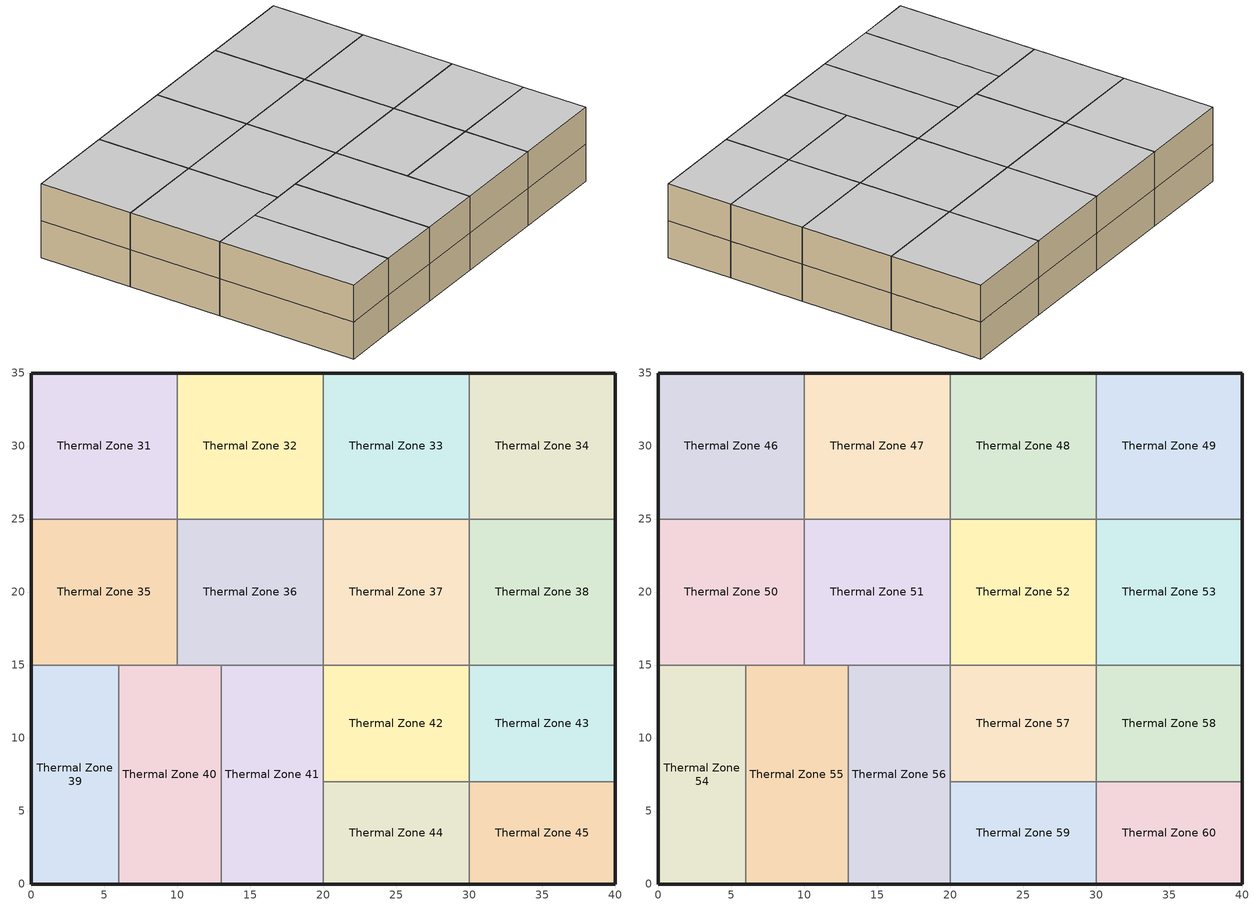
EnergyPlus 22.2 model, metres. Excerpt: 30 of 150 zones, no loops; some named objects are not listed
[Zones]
Thermal Zone 31
 floor to Thermal Zone 16 (Interior Floor): 10,35 10,25 0,25 0,35 z8
 wall outside (ASHRAE 189.1-2009 ExtWall Mass ClimateZone 4): 10,35 0,35 0,25 z8:12
 wall to Thermal Zone 32 (Interior Wall): 10,25 10,35 z8:12
 wall to Thermal Zone 35 (Interior Wall): 0,25 10,25 z8:12
Thermal Zone 32
 floor to Thermal Zone 17 (Interior Floor): 20,35 20,25 10,25 10,35 z8
 wall outside (ASHRAE 189.1-2009 ExtWall Mass ClimateZone 4): 20,35 10,35 z8:12
 wall to Thermal Zone 33 (Interior Wall): 20,25 20,35 z8:12
 wall to Thermal Zone 36 (Interior Wall): 10,25 20,25 z8:12
Thermal Zone 33
 floor to Thermal Zone 18 (Interior Floor): 30,35 30,25 20,25 20,35 z8
 wall outside (ASHRAE 189.1-2009 ExtWall Mass ClimateZone 4): 30,35 20,35 z8:12
 wall to Thermal Zone 34 (Interior Wall): 30,25 30,35 z8:12
 wall to Thermal Zone 37 (Interior Wall): 20,25 30,25 z8:12
Thermal Zone 34
 floor to Thermal Zone 19 (Interior Floor): 40,35 40,25 30,25 30,35 z8
 wall outside (ASHRAE 189.1-2009 ExtWall Mass ClimateZone 4): 40,25 40,35 30,35 z8:12
 wall to Thermal Zone 38 (Interior Wall): 30,25 40,25 z8:12
Thermal Zone 35
 floor to Thermal Zone 20 (Interior Floor): 10,25 10,15 6,15 0,15 0,25 z8
 wall outside (ASHRAE 189.1-2009 ExtWall Mass ClimateZone 4): 0,25 0,15 z8:12
 wall to Thermal Zone 36 (Interior Wall): 10,15 10,25 z8:12
 wall to Thermal Zone 40 (Interior Wall): 6,15 10,15 z8:12
 wall to Thermal Zone 39 (Interior Wall): 0,15 6,15 z8:12
Thermal Zone 36
 floor to Thermal Zone 21 (Interior Floor): 20,25 20,15 13,15 10,15 10,25 z8
 wall to Thermal Zone 37 (Interior Wall): 20,15 20,25 z8:12
 wall to Thermal Zone 41 (Interior Wall): 13,15 20,15 z8:12
 wall to Thermal Zone 40 (Interior Wall): 10,15 13,15 z8:12
Thermal Zone 37
 floor to Thermal Zone 22 (Interior Floor): 30,25 30,15 20,15 20,25 z8
 wall to Thermal Zone 38 (Interior Wall): 30,15 30,25 z8:12
 wall to Thermal Zone 42 (Interior Wall): 20,15 30,15 z8:12
Thermal Zone 38
 floor to Thermal Zone 23 (Interior Floor): 40,25 40,15 30,15 30,25 z8
 wall outside (ASHRAE 189.1-2009 ExtWall Mass ClimateZone 4): 40,15 40,25 z8:12
 wall to Thermal Zone 43 (Interior Wall): 30,15 40,15 z8:12
Thermal Zone 39
 floor to Thermal Zone 24 (Interior Floor): 6,15 6,0 0,0 0,15 z8
 wall outside (ASHRAE 189.1-2009 ExtWall Mass ClimateZone 4): 0,15 0,0 6,0 z8:12
 wall to Thermal Zone 40 (Interior Wall): 6,0 6,15 z8:12
Thermal Zone 40
 floor to Thermal Zone 25 (Interior Floor): 13,15 13,0 6,0 6,15 10,15 z8
 wall outside (ASHRAE 189.1-2009 ExtWall Mass ClimateZone 4): 6,0 13,0 z8:12
 wall to Thermal Zone 41 (Interior Wall): 13,0 13,15 z8:12
Thermal Zone 41
 floor to Thermal Zone 26 (Interior Floor): 20,15 20,7 20,0 13,0 13,15 z8
 wall outside (ASHRAE 189.1-2009 ExtWall Mass ClimateZone 4): 13,0 20,0 z8:12
 wall to Thermal Zone 42 (Interior Wall): 20,7 20,15 z8:12
 wall to Thermal Zone 44 (Interior Wall): 20,0 20,7 z8:12
Thermal Zone 42
 floor to Thermal Zone 27 (Interior Floor): 30,15 30,7 20,7 20,15 z8
 wall to Thermal Zone 43 (Interior Wall): 30,7 30,15 z8:12
 wall to Thermal Zone 44 (Interior Wall): 20,7 30,7 z8:12
Thermal Zone 43
 floor to Thermal Zone 28 (Interior Floor): 40,15 40,7 30,7 30,15 z8
 wall outside (ASHRAE 189.1-2009 ExtWall Mass ClimateZone 4): 40,7 40,15 z8:12
 wall to Thermal Zone 45 (Interior Wall): 30,7 40,7 z8:12
Thermal Zone 44
 floor to Thermal Zone 29 (Interior Floor): 30,7 30,0 20,0 20,7 z8
 wall outside (ASHRAE 189.1-2009 ExtWall Mass ClimateZone 4): 20,0 30,0 z8:12
 wall to Thermal Zone 45 (Interior Wall): 30,0 30,7 z8:12
Thermal Zone 45
 floor to Thermal Zone 30 (Interior Floor): 40,7 40,0 30,0 30,7 z8
 wall outside (ASHRAE 189.1-2009 ExtWall Mass ClimateZone 4): 30,0 40,0 40,7 z8:12
Thermal Zone 46
 floor to Thermal Zone 31 (Interior Floor): 10,35 10,25 0,25 0,35 z12
 wall outside (ASHRAE 189.1-2009 ExtWall Mass ClimateZone 4): 10,35 0,35 0,25 z12:16
 wall to Thermal Zone 47 (Interior Wall): 10,25 10,35 z12:16
 wall to Thermal Zone 50 (Interior Wall): 0,25 10,25 z12:16
 ceiling to Thermal Zone 61 (Interior Ceiling): 0,35 0,25 10,25 10,35 z16
Thermal Zone 47
 floor to Thermal Zone 32 (Interior Floor): 20,35 20,25 10,25 10,35 z12
 wall outside (ASHRAE 189.1-2009 ExtWall Mass ClimateZone 4): 20,35 10,35 z12:16
 wall to Thermal Zone 48 (Interior Wall): 20,25 20,35 z12:16
 wall to Thermal Zone 51 (Interior Wall): 10,25 20,25 z12:16
 ceiling to Thermal Zone 62 (Interior Ceiling): 10,35 10,25 20,25 20,35 z16
Thermal Zone 48
 floor to Thermal Zone 33 (Interior Floor): 30,35 30,25 20,25 20,35 z12
 wall outside (ASHRAE 189.1-2009 ExtWall Mass ClimateZone 4): 30,35 20,35 z12:16
 wall to Thermal Zone 49 (Interior Wall): 30,25 30,35 z12:16
 wall to Thermal Zone 52 (Interior Wall): 20,25 30,25 z12:16
 ceiling to Thermal Zone 63 (Interior Ceiling): 20,35 20,25 30,25 30,35 z16
Thermal Zone 49
 floor to Thermal Zone 34 (Interior Floor): 40,35 40,25 30,25 30,35 z12
 wall outside (ASHRAE 189.1-2009 ExtWall Mass ClimateZone 4): 40,25 40,35 30,35 z12:16
 wall to Thermal Zone 53 (Interior Wall): 30,25 40,25 z12:16
 ceiling to Thermal Zone 64 (Interior Ceiling): 30,35 30,25 40,25 40,35 z16
Thermal Zone 50
 floor to Thermal Zone 35 (Interior Floor): 10,25 10,15 6,15 0,15 0,25 z12
 wall outside (ASHRAE 189.1-2009 ExtWall Mass ClimateZone 4): 0,25 0,15 z12:16
 wall to Thermal Zone 51 (Interior Wall): 10,15 10,25 z12:16
 wall to Thermal Zone 55 (Interior Wall): 6,15 10,15 z12:16
 wall to Thermal Zone 54 (Interior Wall): 0,15 6,15 z12:16
 ceiling to Thermal Zone 65 (Interior Ceiling): 0,25 0,15 6,15 10,15 10,25 z16
Thermal Zone 51
 floor to Thermal Zone 36 (Interior Floor): 20,25 20,15 13,15 10,15 10,25 z12
 wall to Thermal Zone 52 (Interior Wall): 20,15 20,25 z12:16
 wall to Thermal Zone 56 (Interior Wall): 13,15 20,15 z12:16
 wall to Thermal Zone 55 (Interior Wall): 10,15 13,15 z12:16
 ceiling to Thermal Zone 66 (Interior Ceiling): 10,25 10,15 13,15 20,15 20,25 z16
Thermal Zone 52
 floor to Thermal Zone 37 (Interior Floor): 30,25 30,15 20,15 20,25 z12
 wall to Thermal Zone 53 (Interior Wall): 30,15 30,25 z12:16
 wall to Thermal Zone 57 (Interior Wall): 20,15 30,15 z12:16
 ceiling to Thermal Zone 67 (Interior Ceiling): 20,25 20,15 30,15 30,25 z16
Thermal Zone 53
 floor to Thermal Zone 38 (Interior Floor): 40,25 40,15 30,15 30,25 z12
 wall outside (ASHRAE 189.1-2009 ExtWall Mass ClimateZone 4): 40,15 40,25 z12:16
 wall to Thermal Zone 58 (Interior Wall): 30,15 40,15 z12:16
 ceiling to Thermal Zone 68 (Interior Ceiling): 30,25 30,15 40,15 40,25 z16
Thermal Zone 54
 floor to Thermal Zone 39 (Interior Floor): 6,15 6,0 0,0 0,15 z12
 wall outside (ASHRAE 189.1-2009 ExtWall Mass ClimateZone 4): 0,15 0,0 6,0 z12:16
 wall to Thermal Zone 55 (Interior Wall): 6,0 6,15 z12:16
 ceiling to Thermal Zone 69 (Interior Ceiling): 0,15 0,0 6,0 6,15 z16
Thermal Zone 55
 floor to Thermal Zone 40 (Interior Floor): 13,15 13,0 6,0 6,15 10,15 z12
 wall outside (ASHRAE 189.1-2009 ExtWall Mass ClimateZone 4): 6,0 13,0 z12:16
 wall to Thermal Zone 56 (Interior Wall): 13,0 13,15 z12:16
 ceiling to Thermal Zone 70 (Interior Ceiling): 10,15 6,15 6,0 13,0 13,15 z16
Thermal Zone 56
 floor to Thermal Zone 41 (Interior Floor): 20,15 20,7 20,0 13,0 13,15 z12
 wall outside (ASHRAE 189.1-2009 ExtWall Mass ClimateZone 4): 13,0 20,0 z12:16
 wall to Thermal Zone 57 (Interior Wall): 20,7 20,15 z12:16
 wall to Thermal Zone 59 (Interior Wall): 20,0 20,7 z12:16
 ceiling to Thermal Zone 71 (Interior Ceiling): 13,15 13,0 20,0 20,7 20,15 z16
Thermal Zone 57
 floor to Thermal Zone 42 (Interior Floor): 30,15 30,7 20,7 20,15 z12
 wall to Thermal Zone 58 (Interior Wall): 30,7 30,15 z12:16
 wall to Thermal Zone 59 (Interior Wall): 20,7 30,7 z12:16
 ceiling to Thermal Zone 72 (Interior Ceiling): 20,15 20,7 30,7 30,15 z16
Thermal Zone 58
 floor to Thermal Zone 43 (Interior Floor): 40,15 40,7 30,7 30,15 z12
 wall outside (ASHRAE 189.1-2009 ExtWall Mass ClimateZone 4): 40,7 40,15 z12:16
 wall to Thermal Zone 60 (Interior Wall): 30,7 40,7 z12:16
 ceiling to Thermal Zone 73 (Interior Ceiling): 30,15 30,7 40,7 40,15 z16
Thermal Zone 59
 floor to Thermal Zone 44 (Interior Floor): 30,7 30,0 20,0 20,7 z12
 wall outside (ASHRAE 189.1-2009 ExtWall Mass ClimateZone 4): 20,0 30,0 z12:16
 wall to Thermal Zone 60 (Interior Wall): 30,0 30,7 z12:16
 ceiling to Thermal Zone 74 (Interior Ceiling): 20,7 20,0 30,0 30,7 z16
Thermal Zone 60
 floor to Thermal Zone 45 (Interior Floor): 40,7 40,0 30,0 30,7 z12
 wall outside (ASHRAE 189.1-2009 ExtWall Mass ClimateZone 4): 30,0 40,0 40,7 z12:16
 ceiling to Thermal Zone 75 (Interior Ceiling): 30,7 30,0 40,0 40,7 z16
[Building]
Building 1: North Axis {deg}=-0
[Site:Location]
Paris-Orly.AP: Latitude {deg}=39.7653; Longitude {deg}=39.7653; Time Zone {hr}=1; Elevation {m}=90
[SizingPeriod:DesignDay] Month=7; Day of Month=21; Day Type=SummerDesignDay; Daily Dry-Bulb Temperature Range {deltaC}=10.2; Dry-Bulb Temperature Range Modifier Type=DefaultMultipliers; Barometric Pressure {Pa}=100248; Wind Speed {m/s}=3.6; Wind Direction {deg}=110; Rain Indicator=No; Snow Indicator=No; Daylight Saving Time Indicator=No; Solar Model Indicator=ASHRAETau; ASHRAE Clear Sky Optical Depth for Beam Irradiance (taub)=0.419; ASHRAE Clear Sky Optical Depth for Diffuse Irradiance (taud)=2.249; Begin Environment Reset Mode=FullResetAtBeginEnvironment
Name | Maximum Dry-Bulb Temperature {C} | Humidity Condition Type | Wetbulb or DewPoint at Maximum Dry-Bulb {C} | Enthalpy at Maximum Dry-Bulb {J/kg}
Paris-Orly.AP Ann Clg .4% Condns DB=>MWB | 31.4 | Wetbulb | 20.2
Paris-Orly.AP Ann Clg .4% Condns DP=>MDB | 23.8 | Dewpoint | 19
Paris-Orly.AP Ann Clg .4% Condns Enth=>MDB | 29 | Enthalpy |  | 62300
Paris-Orly.AP Ann Clg .4% Condns WB=>MDB | 29 | Wetbulb | 21.4
[Material] Thermal Absorptance=0.9
Name | Roughness | Thickness {m} | Conductivity {W/m-K} | Density {kg/m3} | Specific Heat {J/kg-K} | Solar Absorptance | Visible Absorptance
1/2IN Gypsum | Smooth | 0.0127 | 0.16 | 784.9 | 830 | 0.4 | 0.4
1IN Stucco | Smooth | 0.0253 | 0.6918 | 1858 | 837 | 0.92 | 0.92
8IN Concrete HW | MediumRough | 0.2033 | 1.7296 | 2243 | 837 | 0.65 | 0.65
F16 Acoustic tile | MediumSmooth | 0.0191 | 0.06 | 368 | 590 | 0.3 | 0.3
G01a 19mm gypsum board | MediumSmooth | 0.019 | 0.16 | 800 | 1090 | 0.4 | 0.4
M11 100mm lightweight concrete | MediumRough | 0.1016 | 0.53 | 1280 | 840 | 0.5 | 0.5
Wall Insulation [37] | MediumRough | 0.0681 | 0.0432 | 91 | 837 | 0.5 | 0.5
[Material:AirGap]
Name | Thermal Resistance {m2-K/W}
F04 Wall air space resistance | 0.15
F05 Ceiling air space resistance | 0.18
[Construction]
ASHRAE 189.1-2009 ExtWall Mass ClimateZone 4: 1IN Stucco, 8IN Concrete HW, Wall Insulation [37], 1/2IN Gypsum
Interior Ceiling: M11 100mm lightweight concrete, F05 Ceiling air space resistance, F16 Acoustic tile
Interior Floor: F16 Acoustic tile, F05 Ceiling air space resistance, M11 100mm lightweight concrete
Interior Wall: G01a 19mm gypsum board, F04 Wall air space resistance, G01a 19mm gypsum board
[Zone] Multiplier=1; Part of Total Floor Area=Yes
Thermal Zone 31; Thermal Zone 32; Thermal Zone 33; Thermal Zone 34; Thermal Zone 35; Thermal Zone 36; Thermal Zone 37; Thermal Zone 38; Thermal Zone 39; Thermal Zone 40; Thermal Zone 41; Thermal Zone 42; Thermal Zone 43; Thermal Zone 44; Thermal Zone 45; Thermal Zone 46; Thermal Zone 47; Thermal Zone 48; Thermal Zone 49; Thermal Zone 50; Thermal Zone 51; Thermal Zone 52; Thermal Zone 53; Thermal Zone 54; Thermal Zone 55; Thermal Zone 56; Thermal Zone 57; Thermal Zone 58; Thermal Zone 59; Thermal Zone 60
[Space] Space Type=189.1-2009 - Office - ClosedOffice - CZ4-8
Name | Zone
Space 3 - 1 | Thermal Zone 31
Space 3 - 2 | Thermal Zone 32
Space 3 - 3 | Thermal Zone 33
Space 3 - 4 | Thermal Zone 34
Space 3 - 5 | Thermal Zone 35
Space 3 - 6 | Thermal Zone 36
Space 3 - 7 | Thermal Zone 37
Space 3 - 8 | Thermal Zone 38
Space 3 - 9 | Thermal Zone 39
Space 3 - 10 | Thermal Zone 40
Space 3 - 11 | Thermal Zone 41
Space 3 - 12 | Thermal Zone 42
Space 3 - 13 | Thermal Zone 43
Space 3 - 14 | Thermal Zone 44
Space 3 - 15 | Thermal Zone 45
Space 4 - 1 | Thermal Zone 46
Space 4 - 2 | Thermal Zone 47
Space 4 - 3 | Thermal Zone 48
Space 4 - 4 | Thermal Zone 49
Space 4 - 5 | Thermal Zone 50
Space 4 - 6 | Thermal Zone 51
Space 4 - 7 | Thermal Zone 52
Space 4 - 8 | Thermal Zone 53
Space 4 - 9 | Thermal Zone 54
Space 4 - 10 | Thermal Zone 55
Space 4 - 11 | Thermal Zone 56
Space 4 - 12 | Thermal Zone 57
Space 4 - 13 | Thermal Zone 58
Space 4 - 14 | Thermal Zone 59
Space 4 - 15 | Thermal Zone 60
[SpaceList]
189.1-2009 - Office - ClosedOffice - CZ4-8: Space 4 - 10, Space 2 - 14, Space 1 - 13, Space 1 - 2, Space 2 - 5, Space 1 - 15, Space 3 - 10, Space 1 - 1, Space 5 - 4, Space 1 - 11, Space 1 - 10, Space 6 - 11, Space 1 - 12, Space 2 - 1, Space 1 - 14, Space 10 - 9, Space 1 - 3, Space 6 - 1, Space 1 - 4, Space 1 - 5, Space 2 - 7, Space 1 - 6, Space 3 - 6, Space 1 - 9, Space 1 - 7, Space 1 - 8, Space 4 - 1, Space 2 - 9, Space 4 - 2, Space 4 - 14, Space 2 - 10, Space 3 - 15, Space 2 - 15, Space 2 - 11, Space 2 - 12, Space 2 - 13, Space 4 - 11, Space 3 - 4, Space 3 - 1, Space 2 - 8, Space 2 - 2, Space 3 - 12, Space 2 - 3, Space 2 - 4, Space 3 - 8, Space 2 - 6, Space 10 - 13, Space 3 - 2, Space 7 - 2, Space 3 - 11, Space 3 - 5, Space 8 - 8, Space 6 - 10, Space 7 - 4, Space 5 - 1, Space 9 - 14, Space 4 - 15, Space 4 - 9, Space 4 - 4, Space 7 - 9, Space 5 - 12, Space 3 - 9, Space 4 - 12, Space 3 - 14, Space 3 - 7, Space 4 - 8, Space 4 - 5, Space 6 - 15, Space 6 - 12, Space 4 - 3, Space 4 - 13, Space 3 - 13, Space 3 - 3, Space 4 - 6, Space 5 - 10, Space 6 - 14, Space 4 - 7, Space 5 - 11, Space 5 - 13, Space 5 - 14, Space 7 - 11, Space 5 - 15, Space 5 - 2, Space 5 - 7, Space 5 - 3, Space 5 - 5, Space 5 - 6, Space 5 - 8, Space 5 - 9, Space 7 - 8, Space 6 - 13, Space 6 - 2, Space 8 - 15, Space 6 - 3, Space 9 - 8, Space 6 - 4, Space 6 - 5, Space 6 - 6, Space 6 - 7, Space 6 - 8, Space 6 - 9, Space 7 - 1, Space 7 - 10, Space 7 - 12, Space 7 - 13, Space 7 - 14, Space 7 - 15, Space 7 - 3, Space 7 - 5, Space 7 - 6, Space 7 - 7, Space 9 - 4, Space 10 - 10, Space 8 - 4, Space 10 - 15, Space 10 - 2, Space 10 - 5, Space 10 - 3, Space 10 - 1, Space 10 - 11, Space 10 - 12, Space 10 - 14, Space 10 - 4, Space 10 - 6, Space 10 - 7, Space 10 - 8, Space 8 - 5, Space 8 - 3, Space 9 - 7, Space 8 - 1, Space 8 - 10, Space 8 - 11, Space 8 - 12, Space 8 - 2, Space 8 - 13, Space 9 - 2, Space 8 - 14, Space 8 - 6, Space 8 - 7, Space 8 - 9, Space 9 - 1, Space 9 - 10, Space 9 - 11, Space 9 - 12, Space 9 - 13, Space 9 - 15, Space 9 - 3, Space 9 - 5, Space 9 - 6, Space 9 - 9
[Lights]
189.1-2009 - Office - ClosedOffice - CZ4-8 Lights: Zone or ZoneList or Space or SpaceList=189.1-2009 - Office - ClosedOffice - CZ4-8; Schedule=Office Bldg Light; Design Level Calculation Method=Watts/Area; Watts per Zone Floor Area {W/m2}=10.6563
[People]
189.1-2009 - Office - ClosedOffice - CZ4-8 People: Zone or ZoneList or Space or SpaceList=189.1-2009 - Office - ClosedOffice - CZ4-8; Number of People Schedule=Office Work Occ; Number of People Calculation Method=People/Area; People per Floor Area {person/m2}=0.0511286; Fraction Radiant=0.3; Activity Level Schedule=Office Activity
[ElectricEquipment]
189.1-2009 - Office - ClosedOffice - CZ4-8 Electric Equipment: Zone or ZoneList or Space or SpaceList=189.1-2009 - Office - ClosedOffice - CZ4-8; Schedule=Office Bldg Equip; Design Level Calculation Method=Watts/Area; Watts per Zone Floor Area {W/m2}=6.8889
[ZoneInfiltration:DesignFlowRate]
189.1-2009 - Office - ClosedOffice - CZ4-8 Infiltration: Zone or ZoneList or Space or SpaceList=189.1-2009 - Office - ClosedOffice - CZ4-8; Schedule=Office Infil Quarter On; Design Flow Rate Calculation Method=Flow/ExteriorArea; Flow Rate per Exterior Surface Area {m3/s-m2}=0.000226568
[Schedule:Day:Interval]
Office Bldg Light Rule 1 Day Schedule: No, 24:00, 0.05
Office Bldg Light Default Schedule: No, 05:00, 0.05, 07:00, 0.1, 08:00, 0.3, 17:00, 0.9, 18:00, 0.7, 20:00, 0.5, 22:00, 0.3, 23:00, 0.1, 24:00, 0.05
Office Bldg Light Rule 2 Day Schedule: No, 06:00, 0.05, 08:00, 0.1, 14:00, 0.5, 17:00, 0.15, 24:00, 0.05
Office Bldg Light Summer Design Day; Office Bldg Equip Summer Design Day; Office Infil Quarter On Rule 1 Day Schedule: No, 24:00, 1
Office Bldg Light Winter Design Day; Office Bldg Occ Rule 1 Day Schedule; Office Bldg Occ Winter Design Day; Office Bldg Equip Winter Design Day: No, 24:00, 0
Office Bldg Occ Default Schedule: No, 06:00, 0, 07:00, 0.1, 08:00, 0.2, 12:00, 0.85, 13:00, 0.5, 17:00, 0.85, 18:00, 0.7, 20:00, 0.4, 22:00, 0.1, 24:00, 0.05
Office Bldg Occ Rule 2 Day Schedule: No, 06:00, 0, 08:00, 0.1, 14:00, 0.4, 17:00, 0.1, 24:00, 0
Office Bldg Occ Summer Design Day: No, 06:00, 0, 22:00, 1, 24:00, 0.05
Office Activity Default Schedule; Office Activity Summer Design Day; Office Activity Winter Design Day: No, 24:00, 132
Office Bldg Equip Rule 1 Day Schedule: No, 24:00, 0.3
Office Bldg Equip Default Schedule: No, 08:00, 0.4, 12:00, 0.9, 13:00, 0.8, 17:00, 0.9, 18:00, 0.8, 20:00, 0.6, 22:00, 0.5, 24:00, 0.4
Office Bldg Equip Rule 2 Day Schedule: No, 06:00, 0.3, 08:00, 0.4, 14:00, 0.5, 17:00, 0.35, 24:00, 0.3
Office Infil Quarter On Default Schedule; Office Infil Quarter On Summer Design Day: No, 06:00, 1, 22:00, 0.25, 24:00, 1
Office Infil Quarter On Rule 2 Day Schedule; Office Infil Quarter On Winter Design Day: No, 06:00, 1, 18:00, 0.25, 24:00, 1
[Schedule:Week:Daily]
Office Bldg Light Week Rule - Jan1-Dec31: Office Bldg Light Rule 1 Day Schedule, Office Bldg Light Default Schedule, Office Bldg Light Default Schedule, Office Bldg Light Default Schedule, Office Bldg Light Default Schedule, Office Bldg Light Default Schedule, Office Bldg Light Rule 2 Day Schedule, Office Bldg Light Default Schedule, Office Bldg Light Summer Design Day, Office Bldg Light Winter Design Day, Office Bldg Light Default Schedule, Office Bldg Light Default Schedule
Office Work Occ Week Rule - Jan1-Dec31: Office Bldg Occ Rule 1 Day Schedule, Office Bldg Occ Default Schedule, Office Bldg Occ Default Schedule, Office Bldg Occ Default Schedule, Office Bldg Occ Default Schedule, Office Bldg Occ Default Schedule, Office Bldg Occ Rule 2 Day Schedule, Office Bldg Occ Default Schedule, Office Bldg Occ Summer Design Day, Office Bldg Occ Winter Design Day, Office Bldg Occ Default Schedule, Office Bldg Occ Default Schedule
Office Activity Week Rule - Jan1-Dec31: Office Activity Default Schedule, Office Activity Default Schedule, Office Activity Default Schedule, Office Activity Default Schedule, Office Activity Default Schedule, Office Activity Default Schedule, Office Activity Default Schedule, Office Activity Default Schedule, Office Activity Summer Design Day, Office Activity Winter Design Day, Office Activity Default Schedule, Office Activity Default Schedule
Office Bldg Equip Week Rule - Jan1-Dec31: Office Bldg Equip Rule 1 Day Schedule, Office Bldg Equip Default Schedule, Office Bldg Equip Default Schedule, Office Bldg Equip Default Schedule, Office Bldg Equip Default Schedule, Office Bldg Equip Default Schedule, Office Bldg Equip Rule 2 Day Schedule, Office Bldg Equip Default Schedule, Office Bldg Equip Summer Design Day, Office Bldg Equip Winter Design Day, Office Bldg Equip Default Schedule, Office Bldg Equip Default Schedule
Office Infil Quarter On Week Rule - Jan1-Dec31: Office Infil Quarter On Rule 1 Day Schedule, Office Infil Quarter On Default Schedule, Office Infil Quarter On Default Schedule, Office Infil Quarter On Default Schedule, Office Infil Quarter On Default Schedule, Office Infil Quarter On Default Schedule, Office Infil Quarter On Rule 2 Day Schedule, Office Infil Quarter On Default Schedule, Office Infil Quarter On Summer Design Day, Office Infil Quarter On Winter Design Day, Office Infil Quarter On Default Schedule, Office Infil Quarter On Default Schedule
[Schedule:Year]
Office Bldg Light: Office Bldg Light Week Rule - Jan1-Dec31, 1, 1, 12, 31
Office Work Occ: Office Work Occ Week Rule - Jan1-Dec31, 1, 1, 12, 31
Office Activity: Office Activity Week Rule - Jan1-Dec31, 1, 1, 12, 31
Office Bldg Equip: Office Bldg Equip Week Rule - Jan1-Dec31, 1, 1, 12, 31
Office Infil Quarter On: Office Infil Quarter On Week Rule - Jan1-Dec31, 1, 1, 12, 31
